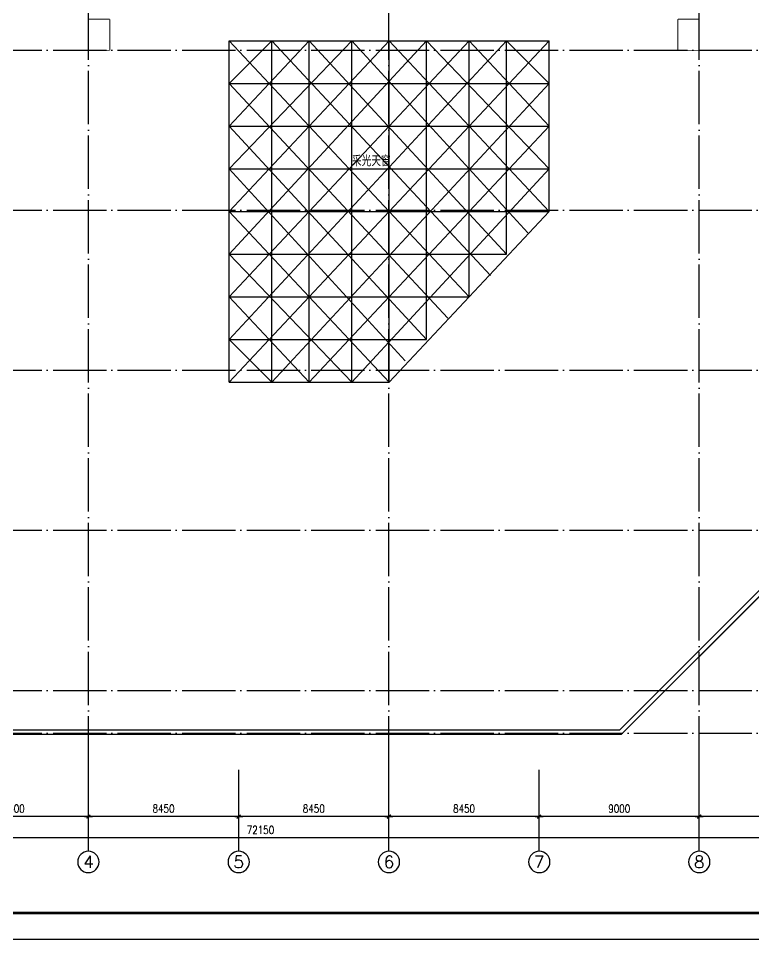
# Model space of a CAD drawing. Extents: x -55219 to 470149, y 494712 to 780039.
# Drawn here: x 251020 to 292361, y 593781 to 645594 of the extents above; entities that cross this region are included whole.
import ezdxf
from ezdxf.enums import TextEntityAlignment as Align

# ---------------------------------------------------------------- set-up
doc = ezdxf.new("R2010")
doc.units = 0
doc.header["$LTSCALE"] = 1500
doc.header["$MEASUREMENT"] = 0
doc.linetypes.add('DOTE', pattern=[2.42, 2, -0.2, 0.02, -0.2])
doc.layers.get('0').update_dxf_attribs({"linetype": 'CONTINUOUS'})
doc.layers.get('DEFPOINTS').update_dxf_attribs({"linetype": 'CONTINUOUS'})
for name, color, linetype in [('AXIS', 3, 'CONTINUOUS'), ('AXIS_TEXT', 7, 'CONTINUOUS'), ('DOTE', 1, 'DOTE'), ('LVTRY', 6, 'CONTINUOUS'), ('PUB_TEXT', 7, 'CONTINUOUS'), ('PUB_TITLE', 4, 'CONTINUOUS'), ('PUB_WALL', 255, 'CONTINUOUS'), ('WALL', 255, 'CONTINUOUS')]:
    doc.layers.add(name, color=color, linetype=linetype)
doc.styles.add('_HZTXT', font='txt.shx', dxfattribs={"width": 0.8, "bigfont": 'hztxt.shx'})
doc.styles.add('COMPLEX', font='COMPLEX')
doc.styles.add('DIM_FONT', font='SIMPLEX.shx', dxfattribs={"width": 0.8})
doc.dimstyles.new('AXIS150', dxfattribs={"dimscale": 1.5, "dimtxt": 300, "dimasz": 1, "dimexe": 250, "dimexo": 300, "dimgap": 150, "dimtad": 1, "dimdec": 0, "dimzin": 0, "dimdsep": 46, "dimtxsty": 'DIM_FONT', "dimblk": '_DIMX', "dimcen": 0.09, "dimse1": 1, "dimse2": 1, "dimclrt": 7, "dimadec": 0, "dimazin": 0, "dimtfac": 1, "dimtdec": 0, "dimtix": 1, "dimtmove": 2, "dimatfit": 3, "dimldrblk": '_DIMX', "dimfxl": 1, "dimtolj": 1, "dimtzin": 0, "dimarcsym": 0})

# ---------------------------------------------------------------- blocks, each defined once
blk = doc.blocks.new('_AXISO')
blk.add_circle((0, 0), 0.5)
at = {"layer": 'AXIS_TEXT', "style": 'COMPLEX', "width": 1.041667}
blk.add_attdef('A', text='', height=0.56, dxfattribs=at).set_placement((-0.25, -0.28), (0.25, -0.28), align=Align.FIT)
blk = doc.blocks.new('_DIMX')
blk.add_line((-150, 0), (150, 0))
at = {"const_width": 50}
blk.add_lwpolyline([(-70, -70), (70, 70)], dxfattribs=at)
blk = doc.blocks.new('*D130')
at = {"color": 0, "linetype": 'ByBlock'}
blk.add_line((263405, 600697), (254958, 600697), dxfattribs=at)
at = {"layer": 'DEFPOINTS', "color": 0, "linetype": 'ByBlock'}
for p in [(254956, 603338), (263406, 603338), (254956, 600697)]:
    blk.add_point(p, dxfattribs=at)
at = {"color": 0, "linetype": 'ByBlock', "xscale": 1.5, "yscale": 1.5, "zscale": 1.5}
for p, rotation in [((254956, 600697), 179.9999999999992), ((263406, 600697), 359.9999999999992)]:
    blk.add_blockref('_DIMX', p, dxfattribs=dict(at, rotation=rotation))
at = {"color": 7, "linetype": 'ByBlock', "insert": (259181, 601147), "char_height": 450, "attachment_point": 5, "style": 'DIM_FONT'}
blk.add_mtext('\\A1;8450', dxfattribs=at)
blk = doc.blocks.new('*D131')
at = {"color": 0, "linetype": 'ByBlock'}
blk.add_line((271855, 600697), (263408, 600697), dxfattribs=at)
at = {"layer": 'DEFPOINTS', "color": 0, "linetype": 'ByBlock'}
for p in [(263406, 603338), (271856, 603338), (263406, 600697)]:
    blk.add_point(p, dxfattribs=at)
at = {"color": 0, "linetype": 'ByBlock', "xscale": 1.5, "yscale": 1.5, "zscale": 1.5, "rotation": 180}
blk.add_blockref('_DIMX', (263406, 600697), dxfattribs=at)
at = {"color": 0, "linetype": 'ByBlock', "xscale": 1.5, "yscale": 1.5, "zscale": 1.5}
blk.add_blockref('_DIMX', (271856, 600697), dxfattribs=at)
at = {"color": 7, "linetype": 'ByBlock', "insert": (267631, 601147), "char_height": 450, "attachment_point": 5, "style": 'DIM_FONT'}
blk.add_mtext('\\A1;8450', dxfattribs=at)
blk = doc.blocks.new('*D132')
at = {"color": 0, "linetype": 'ByBlock'}
blk.add_line((280305, 600697), (271858, 600697), dxfattribs=at)
at = {"layer": 'DEFPOINTS', "color": 0, "linetype": 'ByBlock'}
for p in [(271856, 603338), (280306, 603338), (271856, 600697)]:
    blk.add_point(p, dxfattribs=at)
at = {"color": 0, "linetype": 'ByBlock', "xscale": 1.5, "yscale": 1.5, "zscale": 1.5, "rotation": 180}
blk.add_blockref('_DIMX', (271856, 600697), dxfattribs=at)
at = {"color": 0, "linetype": 'ByBlock', "xscale": 1.5, "yscale": 1.5, "zscale": 1.5}
blk.add_blockref('_DIMX', (280306, 600697), dxfattribs=at)
at = {"color": 7, "linetype": 'ByBlock', "insert": (276081, 601147), "char_height": 450, "attachment_point": 5, "style": 'DIM_FONT'}
blk.add_mtext('\\A1;8450', dxfattribs=at)
blk = doc.blocks.new('*D133')
at = {"color": 0, "linetype": 'ByBlock'}
blk.add_line((289305, 600697), (280308, 600697), dxfattribs=at)
at = {"layer": 'DEFPOINTS', "color": 0, "linetype": 'ByBlock'}
for p in [(280306, 603338), (289306, 603338), (280306, 600697)]:
    blk.add_point(p, dxfattribs=at)
at = {"color": 0, "linetype": 'ByBlock', "xscale": 1.5, "yscale": 1.5, "zscale": 1.5}
for p, rotation in [((280306, 600697), 179.9999999999993), ((289306, 600697), 359.9999999999993)]:
    blk.add_blockref('_DIMX', p, dxfattribs=dict(at, rotation=rotation))
at = {"color": 7, "linetype": 'ByBlock', "insert": (284806, 601147), "char_height": 450, "attachment_point": 5, "style": 'DIM_FONT'}
blk.add_mtext('\\A1;9000', dxfattribs=at)
blk = doc.blocks.new('*D134')
at = {"color": 0, "linetype": 'ByBlock'}
blk.add_line((254955, 600697), (246558, 600697), dxfattribs=at)
at = {"layer": 'DEFPOINTS', "color": 0, "linetype": 'ByBlock'}
for p in [(246556, 603338), (254956, 603338), (246556, 600697)]:
    blk.add_point(p, dxfattribs=at)
at = {"color": 0, "linetype": 'ByBlock', "xscale": 1.5, "yscale": 1.5, "zscale": 1.5, "rotation": 180}
blk.add_blockref('_DIMX', (246556, 600697), dxfattribs=at)
at = {"color": 0, "linetype": 'ByBlock', "xscale": 1.5, "yscale": 1.5, "zscale": 1.5}
blk.add_blockref('_DIMX', (254956, 600697), dxfattribs=at)
at = {"color": 7, "linetype": 'ByBlock', "insert": (250756, 601147), "char_height": 450, "attachment_point": 5, "style": 'DIM_FONT'}
blk.add_mtext('\\A1;8400', dxfattribs=at)
blk = doc.blocks.new('*D135')
at = {"color": 0, "linetype": 'ByBlock'}
blk.add_line((298305, 600697), (289308, 600697), dxfattribs=at)
at = {"layer": 'DEFPOINTS', "color": 0, "linetype": 'ByBlock'}
for p in [(289306, 603338), (298306, 603338), (289306, 600697)]:
    blk.add_point(p, dxfattribs=at)
at = {"color": 0, "linetype": 'ByBlock', "xscale": 1.5, "yscale": 1.5, "zscale": 1.5, "rotation": 180.0000000000007}
blk.add_blockref('_DIMX', (289306, 600697), dxfattribs=at)
at = {"color": 0, "linetype": 'ByBlock', "xscale": 1.5, "yscale": 1.5, "zscale": 1.5}
blk.add_blockref('_DIMX', (298306, 600697), dxfattribs=at)
at = {"color": 7, "linetype": 'ByBlock', "insert": (293806, 601147), "char_height": 450, "attachment_point": 5, "style": 'DIM_FONT'}
blk.add_mtext('\\A1;9000', dxfattribs=at)
blk = doc.blocks.new('*D139')
at = {"color": 0, "linetype": 'ByBlock'}
blk.add_line((300705, 599497), (228558, 599497), dxfattribs=at)
at = {"layer": 'DEFPOINTS', "color": 0, "linetype": 'ByBlock'}
for p in [(228556, 603338), (300706, 603338), (228556, 599497)]:
    blk.add_point(p, dxfattribs=at)
at = {"color": 0, "linetype": 'ByBlock', "xscale": 1.5, "yscale": 1.5, "zscale": 1.5}
for p, rotation in [((228556, 599497), 179.9999999999999), ((300706, 599497), 359.9999999999999)]:
    blk.add_blockref('_DIMX', p, dxfattribs=dict(at, rotation=rotation))
at = {"color": 7, "linetype": 'ByBlock', "insert": (264631, 599947), "char_height": 450, "attachment_point": 5, "style": 'DIM_FONT'}
blk.add_mtext('\\A1;72150', dxfattribs=at)

msp = doc.modelspace()

# ---------------------------------------------------------------- linework, layer by layer
at = {"layer": 'AXIS'}
for p, q in [((254956.3, 598747.4), (254956.3, 603338.4)), ((263406.3, 598747.4), (263406.3, 603338.4)), ((271856.3, 598747.4), (271856.3, 603338.4)), ((280306.3, 598747.4), (280306.3, 603338.4)), ((289306.3, 598747.4), (289306.3, 603338.4))]:
    msp.add_line(p, q, dxfattribs=at)
at = {"layer": 'DOTE'}
for p, q in [((254956.3, 603338.4), (254956.3, 673575.1)), ((271856.3, 603338.4), (271856.3, 673575.1)), ((289306.3, 603338.4), (289306.3, 673575.1)), ((227556.3, 643800.4), (306558.6, 643800.4)), ((227556.3, 634800.4), (306558.6, 634800.4)), ((227556.3, 625800.4), (306558.6, 625800.4)), ((227556.3, 616800.4), (299906.3, 616800.4)), ((227556.3, 607800.4), (299906.3, 607800.4)), ((227556.3, 605400.4), (299906.3, 605400.4))]:
    msp.add_line(p, q, dxfattribs=at)
at = {"layer": 'LVTRY'}
for p, q in [((254956.8, 645549.9), (254956.3, 645549.4)), ((288107.3, 645549.9), (288106.8, 645549.4)), ((262874.3, 644332.4), (280874.3, 644332.4)), ((262874.3, 625132.4), (262874.3, 644332.4)), ((262874.3, 627532.4), (278474.3, 644332.4)), ((276374.3, 644332.4), (262874.3, 629932.4)), ((280874.3, 644332.4), (262874.3, 625132.4)), ((262874.3, 632332.4), (273974.3, 644332.4)), ((271874.3, 644332.4), (262874.3, 634732.4)), ((262874.3, 637132.4), (269774.3, 644332.4)), ((267374.3, 644332.4), (262874.3, 639532.4)), ((262874.3, 641932.4), (265274.3, 644332.4)), ((262874.3, 644332.4), (276374.3, 629932.4)), ((276374.3, 629932.4), (262874.3, 644332.4)), ((265274.3, 625132.4), (265274.3, 644332.4)), ((265274.3, 644332.4), (277574.3, 631132.4)), ((267374.3, 625132.4), (267374.3, 644332.4)), ((278474.3, 632332.4), (267374.3, 644332.4)), ((269774.3, 625132.4), (269774.3, 644332.4)), ((269774.3, 644332.4), (279674.3, 633532.4)), ((271874.3, 625132.4), (271874.3, 644332.4)), ((280874.3, 634732.4), (271874.3, 644332.4)), ((273974.3, 627532.4), (273974.3, 644332.4)), ((273974.3, 644332.4), (280874.3, 637132.4)), ((276374.3, 629932.4), (276374.3, 644332.4)), ((276374.3, 644332.4), (280874.3, 639532.4)), ((278474.3, 632332.4), (278474.3, 644332.4)), ((278474.3, 644332.4), (280874.3, 641932.4)), ((280874.3, 634732.4), (280874.3, 644332.4)), ((262874.3, 641932.4), (280874.3, 641932.4)), ((275174.3, 628732.4), (262874.3, 641932.4)), ((262874.3, 641932.4), (275174.3, 628732.4)), ((265274.3, 625132.4), (280874.3, 641932.4)), ((262874.3, 639532.4), (280874.3, 639532.4)), ((273974.3, 627532.4), (262874.3, 639532.4)), ((280874.3, 639532.4), (267374.3, 625132.4)), ((262874.3, 637132.4), (280874.3, 637132.4)), ((262874.3, 637132.4), (272774.3, 626332.4)), ((269774.3, 625132.4), (280874.3, 637132.4)), ((262874.3, 634732.4), (280874.3, 634732.4)), ((271874.3, 625132.4), (262874.3, 634732.4)), ((280874.3, 634732.4), (271874.3, 625132.4)), ((262874.3, 632332.4), (278474.3, 632332.4)), ((262874.3, 632332.4), (269774.3, 625132.4)), ((262874.3, 629932.4), (276374.3, 629932.4)), ((262874.3, 629932.4), (267374.3, 625132.4)), ((262874.3, 627532.4), (273974.3, 627532.4)), ((262874.3, 627532.4), (265274.3, 625132.4)), ((262874.3, 625132.4), (271874.3, 625132.4))]:
    msp.add_line(p, q, dxfattribs=at)
at = {"layer": 'LVTRY', "const_width": 50}
for points in [[(254956.3, 645549.4), (254956.3, 643800.9)], [(256155.8, 645549.9), (254956.8, 645549.9)], [(256155.3, 645549.4), (256155.3, 643800.9)], [(288106.8, 645549.4), (288106.8, 643800.9)], [(289306.3, 645549.9), (288107.3, 645549.9)], [(289305.8, 645549.4), (289305.8, 643800.9)], [(256155.8, 643800.9), (254956.8, 643800.9)], [(289306.3, 643800.9), (288107.3, 643800.9)]]:
    msp.add_lwpolyline(points, dxfattribs=at)
at = {"layer": 'PUB_TITLE'}
msp.add_lwpolyline([(209679, 593781.4), (209679, 682881.4), (335829, 682881.4), (335829, 593781.4)], close=True, dxfattribs=at)
at = {"layer": 'PUB_TITLE', "const_width": 150}
msp.add_lwpolyline([(213429, 595281.4), (334329, 595281.4), (334329, 681381.4), (213429, 681381.4)], close=True, dxfattribs=at)
at = {"layer": 'PUB_WALL', "const_width": 75}
msp.add_lwpolyline([(246666.3, 616450.4), (246666.3, 605333.1), (246666.8, 605332.6), (284932.6, 605332.6), (300774, 621174), (300774, 662300.4), (289656.3, 662300.4)], dxfattribs=at)
at = {"layer": 'PUB_WALL'}
msp.add_lwpolyline([(246906.3, 616450.4, 75, 75, 0), (246906.3, 605572.6, 75, 75, 0), (284833.2, 605572.6, 75, 75, 0), (300534, 621273.4, 75, 75, 0), (300534, 662060.4, 75, 75, 0), (289656.3, 662060.4, 75, 75, 0)], format="xyseb", dxfattribs=at)
at = {"layer": 'WALL'}
for p, q in [((284932.6, 605332.6), (300774, 621174)), ((246666.8, 605332.6), (284932.6, 605332.6))]:
    msp.add_line(p, q, dxfattribs=at)

# ---------------------------------------------------------------- block references
at = {"layer": 'AXIS'}
ref = msp.add_blockref('_AXISO', (254956.3, 598147.4), dxfattribs=dict(at, xscale=-1200, yscale=1200, zscale=1200, rotation=180))
ref.add_attrib('A', '4', dxfattribs={"layer": 'AXIS_TEXT', "height": 672, "rotation": 360, "style": 'COMPLEX', "width": 1.171875}).set_placement((254656.3, 597811.4), (255256.3, 597811.4), align=Align.FIT)
ref = msp.add_blockref('_AXISO', (263406.3, 598147.4), dxfattribs=dict(at, xscale=-1200, yscale=1200, zscale=1200, rotation=180))
ref.add_attrib('A', '5', dxfattribs={"layer": 'AXIS_TEXT', "height": 672, "style": 'COMPLEX', "width": 1.339286}).set_placement((263106.3, 597811.4), (263706.3, 597811.4), align=Align.FIT)
ref = msp.add_blockref('_AXISO', (271856.3, 598147.4), dxfattribs=dict(at, xscale=-1200, yscale=1200, zscale=1200, rotation=180))
ref.add_attrib('A', '6', dxfattribs={"layer": 'AXIS_TEXT', "height": 672, "style": 'COMPLEX', "width": 1.339286}).set_placement((271556.3, 597811.4), (272156.3, 597811.4), align=Align.FIT)
ref = msp.add_blockref('_AXISO', (280306.3, 598147.4), dxfattribs=dict(at, xscale=-1200, yscale=1200, zscale=1200, rotation=180))
ref.add_attrib('A', '7', dxfattribs={"layer": 'AXIS_TEXT', "height": 672, "style": 'COMPLEX', "width": 1.339286}).set_placement((280006.3, 597811.4), (280606.3, 597811.4), align=Align.FIT)
ref = msp.add_blockref('_AXISO', (289306.3, 598147.4), dxfattribs=dict(at, xscale=-1200, yscale=1200, zscale=1200, rotation=180))
ref.add_attrib('A', '8', dxfattribs={"layer": 'AXIS_TEXT', "height": 672, "style": 'COMPLEX', "width": 1.339286}).set_placement((289006.3, 597811.4), (289606.3, 597811.4), align=Align.FIT)

# ---------------------------------------------------------------- texts
at = {"layer": 'PUB_TEXT', "style": '_HZTXT', "width": 0.7}
msp.add_text('采光天窗', height=600, dxfattribs=at).set_placement((269774.3, 637282.4))

# ---------------------------------------------------------------- dimensions: what is measured, and where the dimension line sits
at = {"layer": 'AXIS'}
for p1, p2, distance, picture, middle in [((300706, 603338.4), (228556.3, 603338.4), 3841, '*D139', (264631.1, 599947.4)), ((263406.3, 603338.4), (254956.3, 603338.4), 2641, '*D130', (259181.3, 601147.4)), ((271856.3, 603338.4), (263406.3, 603338.4), 2641, '*D131', (267631.3, 601147.4)), ((280306.3, 603338.4), (271856.3, 603338.4), 2641, '*D132', (276081.3, 601147.4)), ((289306.3, 603338.4), (280306.3, 603338.4), 2641, '*D133', (284806.3, 601147.4)), ((298306.3, 603338.4), (289306.3, 603338.4), 2641, '*D135', (293806.3, 601147.4))]:
    dim = msp.add_aligned_dim(p1=p1, p2=p2, distance=distance, dimstyle='AXIS150', dxfattribs=at)
    dim.commit()
    dim.dimension.update_dxf_attribs({"geometry": picture, "text_midpoint": middle})
dim = msp.add_linear_dim(base=(246556.3, 600697.4), p1=(254956.3, 603338.4), p2=(246556.3, 603338.4), angle=180, dimstyle='AXIS150', dxfattribs=at)
dim.commit()
dim.dimension.update_dxf_attribs({"geometry": '*D134', "text_midpoint": (250756.3, 601147.4)})

doc.saveas('drawing.dxf')
